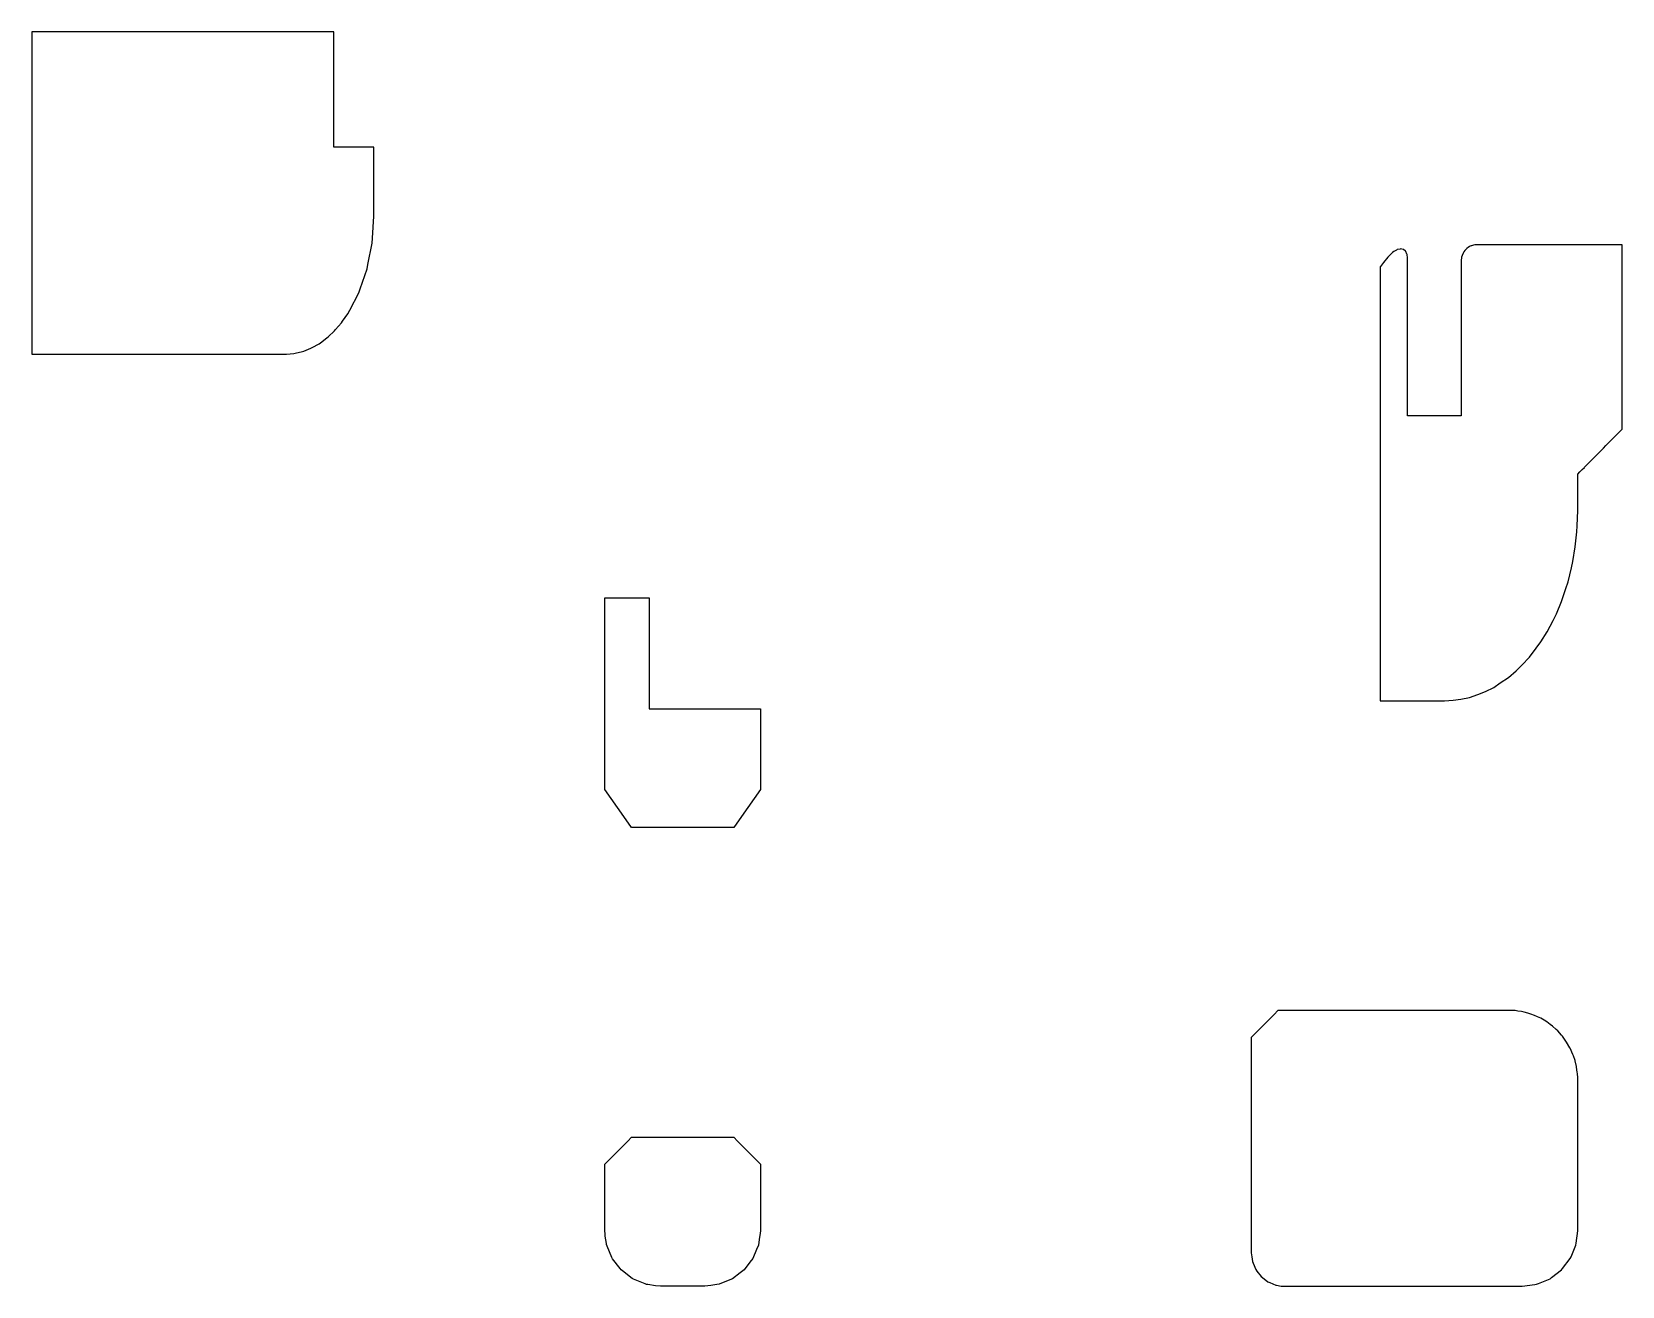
# Model space of a CAD drawing. Header units: metres. Extents: x 2.4 to 74, y -16 to 40.5.
import ezdxf

# ---------------------------------------------------------------- set-up
doc = ezdxf.new("R2010")
doc.units = ezdxf.units.M

msp = doc.modelspace()

# ---------------------------------------------------------------- linework, layer by layer
for p, q in [((11.566, 40.488), (2.4, 40.488)), ((2.4, 40.488), (2.4, 39.955)), ((16, 40.488), (11.566, 40.488)), ((16, 39.6), (16, 40.488)), ((2.4, 39.955), (2.4, 28.872)), ((16, 39.088), (16, 39.6)), ((16, 37.378), (16, 39.088)), ((16, 36.395), (16, 37.378)), ((16, 35.3), (16, 36.395)), ((17.221, 35.3), (16, 35.3)), ((16, 35.3), (16, 35.3)), ((17.8, 35.3), (17.221, 35.3)), ((17.8, 35.092), (17.8, 35.3)), ((17.8, 32.651), (17.8, 35.092)), ((17.8, 32.19), (17.8, 32.651)), ((17.737, 31.188), (17.8, 32.19)), ((17.535, 30.012), (17.723, 30.975)), ((17.723, 30.975), (17.737, 31.188)), ((67.082, 30.788), (67.004, 30.731)), ((67.106, 30.804), (67.082, 30.788)), ((67.149, 30.828), (67.106, 30.804)), ((67.196, 30.849), (67.149, 30.828)), ((67.214, 30.855), (67.196, 30.849)), ((67.261, 30.872), (67.214, 30.855)), ((67.312, 30.885), (67.261, 30.872)), ((67.363, 30.892), (67.312, 30.885)), ((67.371, 30.894), (67.363, 30.892)), ((67.424, 30.896), (67.371, 30.894)), ((67.746, 30.896), (67.424, 30.896)), ((74, 30.896), (67.746, 30.896)), ((74, 29.109), (74, 30.896)), ((63.259, 30.096), (63.113, 29.914)), ((63.449, 30.334), (63.259, 30.096)), ((63.515, 30.406), (63.449, 30.334)), ((63.584, 30.481), (63.515, 30.406)), ((63.622, 30.516), (63.584, 30.481)), ((63.665, 30.55), (63.622, 30.516)), ((63.718, 30.591), (63.665, 30.55)), ((63.839, 30.66), (63.718, 30.591)), ((63.875, 30.677), (63.839, 30.66)), ((64.001, 30.705), (63.875, 30.677)), ((64.024, 30.708), (64.001, 30.705)), ((64.139, 30.685), (64.024, 30.708)), ((64.153, 30.681), (64.139, 30.685)), ((64.244, 30.604), (64.153, 30.681)), ((64.253, 30.595), (64.244, 30.604)), ((64.309, 30.472), (64.253, 30.595)), ((64.316, 30.455), (64.309, 30.472)), ((64.334, 30.305), (64.316, 30.455)), ((64.338, 30.273), (64.334, 30.305)), ((64.338, 28.897), (64.338, 30.273)), ((66.76, 30.295), (66.753, 30.22)), ((66.753, 30.22), (66.753, 24.515)), ((66.767, 30.344), (66.76, 30.295)), ((66.795, 30.417), (66.767, 30.344)), ((66.836, 30.525), (66.795, 30.417)), ((66.87, 30.577), (66.836, 30.525)), ((66.912, 30.637), (66.87, 30.577)), ((66.975, 30.701), (66.912, 30.637)), ((67.004, 30.731), (66.975, 30.701)), ((17.19, 28.92), (17.496, 29.808)), ((17.496, 29.808), (17.535, 30.012)), ((63.113, 29.914), (63.1, 29.898)), ((63.1, 29.898), (63.1, 23.007)), ((2.4, 28.872), (2.4, 28.023)), ((16.715, 27.954), (17.126, 28.732)), ((17.126, 28.732), (17.19, 28.92)), ((64.338, 23.2), (64.338, 28.897)), ((74, 28.345), (74, 29.109)), ((2.4, 28.023), (2.4, 27.319)), ((16.628, 27.789), (16.715, 27.954)), ((74, 22.689), (74, 28.345)), ((2.4, 27.319), (2.4, 25.967)), ((16.077, 27.079), (16.338, 27.379)), ((16.338, 27.379), (16.388, 27.451)), ((16.388, 27.451), (16.628, 27.789)), ((15.393, 26.486), (15.686, 26.701)), ((15.686, 26.701), (15.744, 26.756)), ((15.744, 26.756), (16.022, 27.015)), ((16.022, 27.015), (16.077, 27.079)), ((2.4, 25.967), (4.392, 25.967)), ((4.392, 25.967), (13.8, 25.967)), ((13.8, 25.967), (13.869, 25.972)), ((13.869, 25.972), (14.192, 25.997)), ((14.192, 25.997), (14.26, 26.012)), ((14.26, 26.012), (14.58, 26.086)), ((14.58, 26.086), (14.647, 26.112)), ((14.647, 26.112), (14.961, 26.235)), ((14.961, 26.235), (15.026, 26.271)), ((15.026, 26.271), (15.331, 26.44)), ((15.331, 26.44), (15.393, 26.486)), ((66.753, 24.515), (66.753, 23.2)), ((63.1, 23.007), (63.1, 22.506)), ((64.953, 23.2), (64.338, 23.2)), ((66.753, 23.2), (64.953, 23.2)), ((63.1, 22.506), (63.1, 21.641)), ((73.538, 22.132), (73.686, 22.282)), ((73.686, 22.282), (73.812, 22.41)), ((73.812, 22.41), (74, 22.6)), ((74, 22.6), (74, 22.689)), ((63.1, 21.641), (63.1, 11.088)), ((72.3, 20.876), (73.155, 21.743)), ((73.155, 21.743), (73.267, 21.857)), ((73.267, 21.857), (73.449, 22.042)), ((73.449, 22.042), (73.538, 22.132)), ((72.1, 20.673), (72.2, 20.774)), ((72.2, 20.774), (72.299, 20.875)), ((72.299, 20.875), (72.3, 20.876)), ((72, 20.572), (72.1, 20.673)), ((72, 19.697), (72, 20.572)), ((72, 19.609), (72, 19.697)), ((72, 18.934), (72, 19.609)), ((71.976, 18.242), (72, 18.931)), ((72, 18.931), (72, 18.934)), ((72, 18.934), (72, 18.934)), ((71.889, 17.294), (71.959, 17.963)), ((71.959, 17.963), (71.976, 18.242)), ((71.774, 16.639), (71.889, 17.294)), ((71.719, 16.347), (71.774, 16.639)), ((71.563, 15.725), (71.719, 16.347)), ((71.268, 14.832), (71.46, 15.412)), ((71.46, 15.412), (71.563, 15.725)), ((28.2, 9.228), (28.2, 15)), ((28.2, 15), (29.025, 15)), ((29.025, 15), (30.2, 15)), ((30.2, 15), (30.2, 14.035)), ((71.037, 14.281), (71.268, 14.832)), ((30.2, 14.035), (30.2, 12.651)), ((70.627, 13.474), (70.886, 13.973)), ((70.886, 13.973), (71.037, 14.281)), ((70.132, 12.725), (70.334, 13.013)), ((70.334, 13.013), (70.627, 13.474)), ((30.2, 12.651), (30.2, 12.544)), ((30.2, 12.544), (30.2, 12.393)), ((30.2, 12.393), (30.2, 12.287)), ((30.2, 12.287), (30.2, 12.136)), ((69.482, 11.963), (69.82, 12.321)), ((69.82, 12.321), (70.132, 12.725)), ((30.2, 12.136), (30.2, 12.037)), ((30.2, 12.037), (30.2, 11.896)), ((30.2, 11.896), (30.2, 11.812)), ((30.2, 11.812), (30.2, 11.69)), ((30.2, 11.69), (30.2, 11.626)), ((30.2, 11.626), (30.2, 11.533)), ((30.2, 11.533), (30.2, 10.968)), ((68.881, 11.413), (69.23, 11.712)), ((69.23, 11.712), (69.482, 11.963)), ((30.2, 10.968), (30.2, 10)), ((63.1, 11.088), (63.1, 10.358)), ((67.503, 10.646), (67.843, 10.776)), ((67.843, 10.776), (68.216, 10.966)), ((68.216, 10.966), (68.513, 11.164)), ((68.513, 11.164), (68.881, 11.413)), ((63.1, 10.358), (64.678, 10.358)), ((64.678, 10.358), (66, 10.358)), ((66, 10.358), (66.384, 10.385)), ((66.384, 10.385), (66.743, 10.43)), ((66.743, 10.43), (67.126, 10.511)), ((67.126, 10.511), (67.503, 10.646)), ((30.2, 10), (32.375, 10)), ((32.375, 10), (35.2, 10)), ((35.2, 10), (35.2, 8.265)), ((35.2, 10), (35.2, 10)), ((28.2, 8.768), (28.2, 9.228)), ((28.2, 8.72), (28.2, 8.768)), ((28.2, 8.394), (28.2, 8.72)), ((28.2, 6.364), (28.2, 8.394)), ((35.2, 8.265), (35.2, 6.364)), ((29.049, 5.15), (28.2, 6.364)), ((35.2, 6.364), (34.351, 5.15)), ((29.4, 4.649), (29.049, 5.15)), ((34.351, 5.15), (34, 4.649)), ((30.992, 4.649), (29.4, 4.649)), ((34, 4.649), (30.992, 4.649)), ((68.902, -3.58), (60.087, -3.586)), ((69.064, -3.587), (68.902, -3.58)), ((58.33, -3.758), (57.3, -4.799)), ((58.5, -3.582), (58.33, -3.758)), ((60.087, -3.586), (58.5, -3.582)), ((69.18, -3.592), (69.064, -3.587)), ((69.301, -3.61), (69.18, -3.592)), ((69.467, -3.633), (69.301, -3.61)), ((69.594, -3.664), (69.467, -3.633)), ((69.756, -3.702), (69.594, -3.664)), ((69.893, -3.75), (69.756, -3.702)), ((70.046, -3.803), (69.893, -3.75)), ((70.191, -3.87), (70.046, -3.803)), ((70.33, -3.935), (70.191, -3.87)), ((70.483, -4.026), (70.33, -3.935)), ((70.603, -4.097), (70.483, -4.026)), ((70.764, -4.217), (70.603, -4.097)), ((70.861, -4.288), (70.764, -4.217)), ((71.025, -4.439), (70.861, -4.288)), ((57.3, -4.799), (57.3, -5.211)), ((71.099, -4.506), (71.025, -4.439)), ((71.262, -4.691), (71.099, -4.506)), ((71.313, -4.748), (71.262, -4.691)), ((71.47, -4.966), (71.313, -4.748)), ((71.5, -5.008), (71.47, -4.966)), ((71.644, -5.259), (71.5, -5.008)), ((57.3, -5.211), (57.3, -5.223)), ((57.3, -5.223), (57.3, -6.14)), ((71.658, -5.283), (71.644, -5.259)), ((71.784, -5.563), (71.658, -5.283)), ((71.785, -5.567), (71.784, -5.563)), ((71.804, -5.623), (71.785, -5.567)), ((71.876, -5.835), (71.804, -5.623)), ((57.3, -6.14), (57.3, -6.177)), ((57.3, -6.177), (57.3, -14.177)), ((71.882, -5.853), (71.876, -5.835)), ((71.94, -6.1), (71.882, -5.853)), ((71.949, -6.138), (71.94, -6.1)), ((71.98, -6.363), (71.949, -6.138)), ((71.988, -6.42), (71.98, -6.363)), ((71.997, -6.622), (71.988, -6.42)), ((72, -6.689), (71.997, -6.622)), ((72, -7.491), (72, -6.689)), ((72, -7.663), (72, -7.491)), ((72, -7.491), (72, -7.491)), ((72, -13.5), (72, -7.663)), ((29.23, -9.468), (29.4, -9.292)), ((29.4, -9.292), (33.721, -9.292)), ((33.721, -9.292), (34, -9.292)), ((34, -9.292), (34.17, -9.468)), ((28.2, -10.508), (29.23, -9.468)), ((34.17, -9.468), (35.2, -10.508)), ((28.2, -10.748), (28.2, -10.508)), ((35.2, -10.508), (35.2, -10.712)), ((35.2, -10.508), (35.2, -10.508)), ((35.2, -10.712), (35.2, -11.064)), ((28.2, -11.174), (28.2, -10.748)), ((28.2, -13.5), (28.2, -11.174)), ((35.2, -11.064), (35.2, -13.5)), ((28.207, -13.643), (28.2, -13.5)), ((35.2, -13.5), (35.195, -13.607)), ((71.926, -14.063), (72, -13.5)), ((28.212, -13.745), (28.207, -13.643)), ((28.273, -14.079), (28.212, -13.745)), ((28.279, -14.12), (28.273, -14.079)), ((28.303, -14.198), (28.279, -14.12)), ((28.511, -14.701), (28.303, -14.198)), ((35.115, -14.147), (35.03, -14.351)), ((35.147, -13.902), (35.115, -14.147)), ((35.195, -13.607), (35.147, -13.902)), ((57.3, -14.177), (57.3, -14.317)), ((57.3, -14.317), (57.3, -14.5)), ((71.698, -14.672), (71.915, -14.147)), ((71.915, -14.147), (71.926, -14.063)), ((28.549, -14.773), (28.511, -14.701)), ((28.882, -15.206), (28.549, -14.773)), ((34.731, -14.925), (34.468, -15.268)), ((34.865, -14.75), (34.731, -14.925)), ((35.03, -14.351), (34.865, -14.75)), ((57.3, -14.5), (57.32, -14.681)), ((57.32, -14.681), (57.336, -14.777)), ((57.336, -14.777), (57.351, -14.888)), ((57.351, -14.888), (57.384, -14.968)), ((57.384, -14.968), (57.501, -15.25)), ((71.319, -15.2), (71.665, -14.75)), ((71.665, -14.75), (71.698, -14.672)), ((28.932, -15.268), (28.882, -15.206)), ((28.99, -15.315), (28.932, -15.268)), ((29.429, -15.652), (28.99, -15.315)), ((29.493, -15.686), (29.429, -15.652)), ((30.008, -15.9), (29.493, -15.686)), ((33.746, -15.749), (33.347, -15.915)), ((33.95, -15.665), (33.746, -15.749)), ((34.293, -15.402), (33.95, -15.665)), ((34.468, -15.268), (34.293, -15.402)), ((57.501, -15.25), (57.553, -15.318)), ((57.553, -15.318), (57.739, -15.561)), ((57.739, -15.561), (57.808, -15.613)), ((57.808, -15.613), (58.05, -15.799)), ((70.226, -15.882), (70.75, -15.665)), ((70.75, -15.665), (70.817, -15.613)), ((70.817, -15.613), (71.268, -15.268)), ((71.268, -15.268), (71.319, -15.2)), ((30.075, -15.92), (30.008, -15.9)), ((30.14, -15.926), (30.075, -15.92)), ((30.484, -15.979), (30.14, -15.926)), ((30.7, -16), (30.484, -15.979)), ((31.714, -16), (30.7, -16)), ((32.7, -16), (31.714, -16)), ((32.975, -15.973), (32.7, -16)), ((33.238, -15.929), (32.975, -15.973)), ((33.347, -15.915), (33.238, -15.929)), ((58.05, -15.799), (58.13, -15.832)), ((58.13, -15.832), (58.412, -15.949)), ((58.412, -15.949), (58.441, -15.954)), ((58.441, -15.954), (58.65, -15.992)), ((58.65, -15.992), (58.677, -15.995)), ((58.677, -15.995), (58.704, -15.997)), ((58.704, -15.997), (58.738, -15.999)), ((58.738, -15.999), (58.766, -15.999)), ((58.766, -15.999), (58.8, -16)), ((58.8, -16), (65.195, -16)), ((65.195, -16), (69.5, -16)), ((69.5, -16), (70.063, -15.926)), ((70.063, -15.926), (70.147, -15.915)), ((70.147, -15.915), (70.226, -15.882))]:
    msp.add_line(p, q)

doc.saveas('drawing.dxf')
